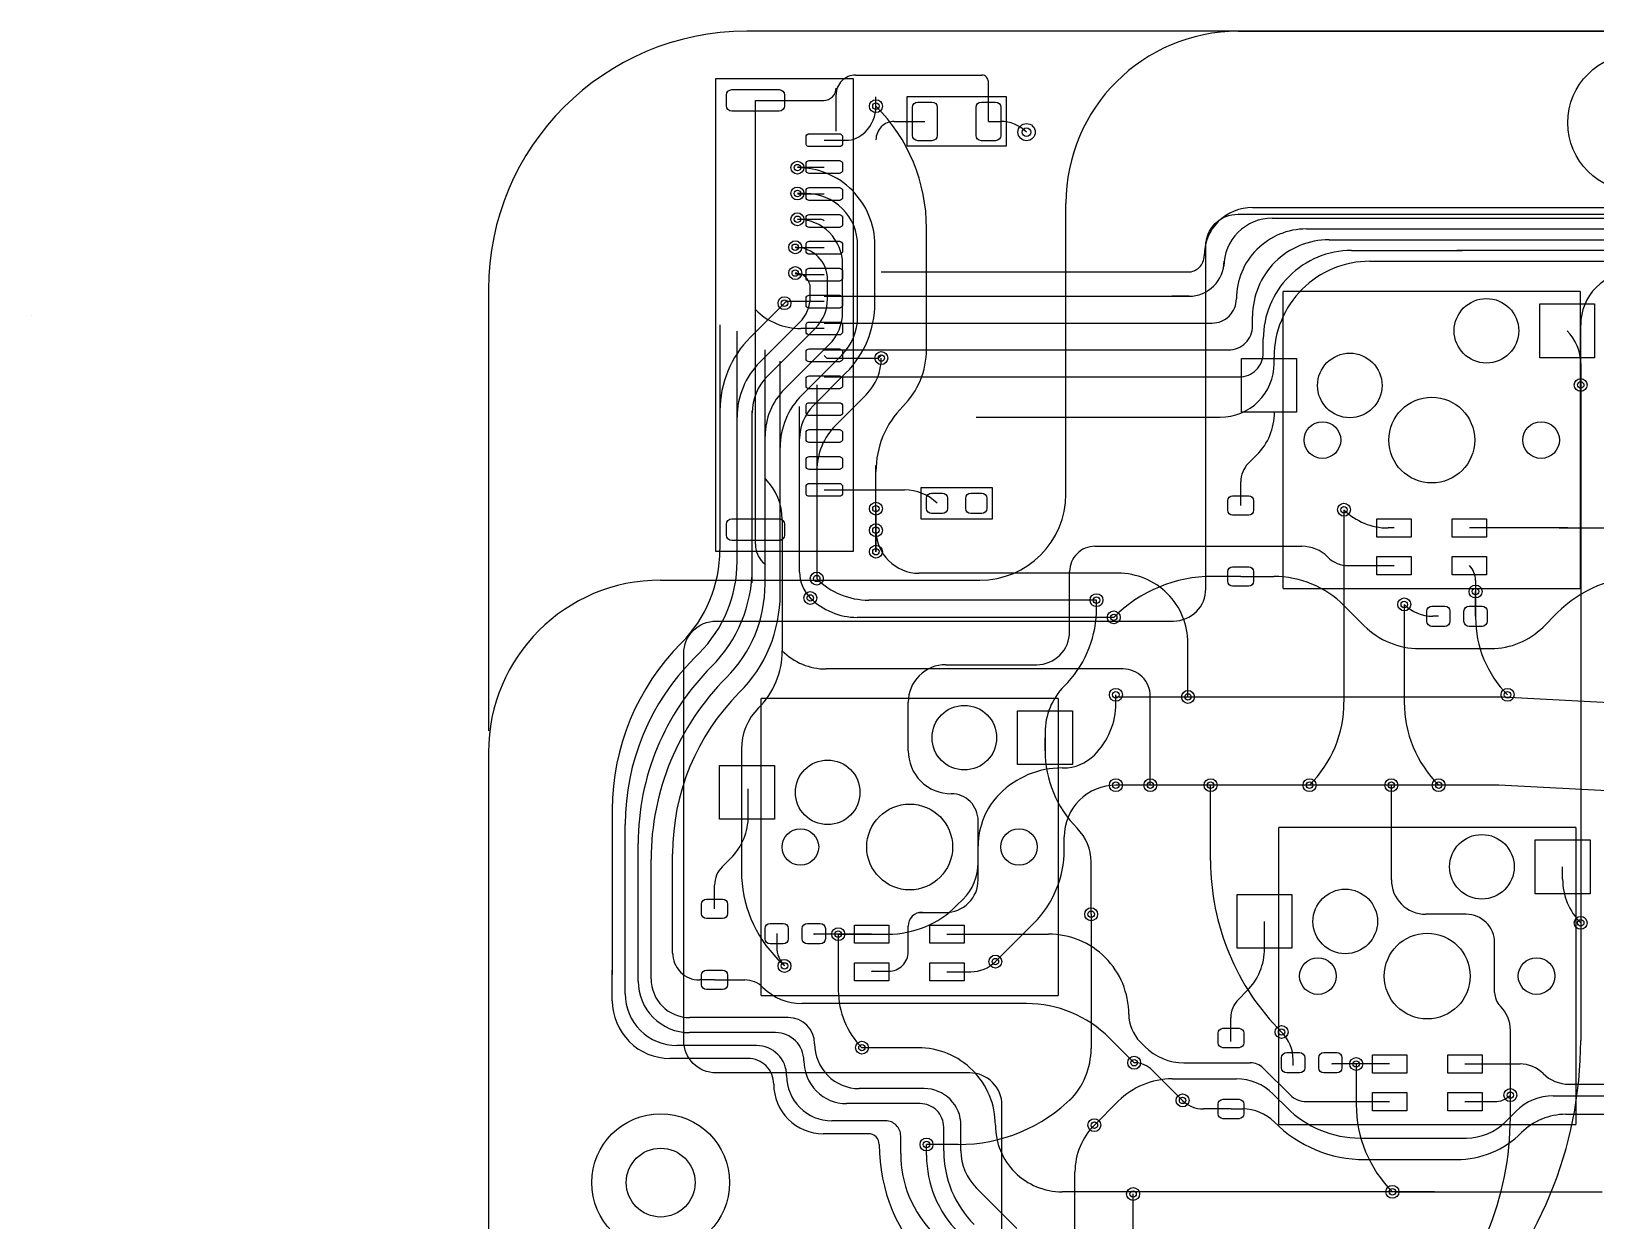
# Model space of a CAD drawing. Header units: millimetres. Extents: x -180 to 205, y -360 to 140.
# Drawn here: x -180 to -107.3, y 72.9 to 128.2 of the extents above; entities that cross this region are included whole.
import ezdxf

# ---------------------------------------------------------------- set-up
doc = ezdxf.new("R2010")
doc.units = ezdxf.units.MM
for name, color, linetype, lineweight, true_color in [('bordo2', 176, 'Continuous', 25, 0x000080), ('bordo3', 86, 'Continuous', 25, 0x108001), ('livello 1', 216, 'Continuous', 25, 0x800080), ('livello 2', 1, 'Continuous', 25, 0xff0000), ('livello 3', 30, 'Continuous', 25, 0xff7f00), ('livello 4', 136, 'Continuous', 25, 0x008080)]:
    doc.layers.add(name, color=color, linetype=linetype, lineweight=lineweight, true_color=true_color)

msp = doc.modelspace()

# ---------------------------------------------------------------- linework, layer by layer
at = {"layer": 'bordo2'}
for p, q in [((-180, 115), (-180, 115)), ((-158.754, 94.68), (-158.754, -3.866))]:
    msp.add_line(p, q, dxfattribs=at)
at = {"layer": 'bordo2', "flags": 128}
for points in [[(-82.21, 128.187), (-146.754, 128.187)], [(-158.754, 116.187), (-158.754, 95.68)]]:
    msp.add_lwpolyline(points, dxfattribs=at)
at = {"layer": 'bordo2'}
msp.add_arc((-146.754, 116.187), 12, 90, 180, dxfattribs=at)
at = {"layer": 'bordo3'}
for p, q in [((-123.921, 128.187), (-86.871, 128.187)), ((-131.921, 106.68), (-131.921, 120.187)), ((-158.754, 94.68), (-158.754, -3.866))]:
    msp.add_line(p, q, dxfattribs=at)
at = {"layer": 'bordo3', "flags": 128}
msp.add_lwpolyline([(-139.526, 27.649), (-139.526, 55.177, -0.414214), (-138.026, 56.677), (-136.394, 56.677, 0.414214), (-134.894, 58.177), (-134.894, 78.278, 0.414214), (-136.394, 79.778), (-148.182, 79.778, -0.414214), (-149.682, 81.278), (-149.682, 99.277, -0.414214), (-148.182, 100.777), (-126.921, 100.777, 0.414214), (-125.421, 102.277), (-125.421, 118.187, -0.414214), (-123.921, 119.687), (-86.871, 119.687, -0.414214), (-85.371, 118.187), (-85.371, 95.179, 0.39896), (-83.95, 93.681), (-13.062, 89.966)], format="xyb", dxfattribs=at)
msp.add_lwpolyline([(-150.754, 102.68), (-135.921, 102.68)], dxfattribs=at)
at = {"layer": 'bordo3'}
for centre, radius in [((-105.396, 123.937), 3.2), ((-150.754, 74.68), 3.2), ((-150.754, 74.68), 1.6)]:
    msp.add_circle(centre, radius, dxfattribs=at)
for centre, radius, start, end in [((-123.921, 120.187), 8, 90, 180), ((-135.921, 106.68), 4, 270, 0), ((-150.754, 94.68), 8, 90, 180)]:
    msp.add_arc(centre, radius, start, end, dxfattribs=at)
at = {"layer": 'livello 1', "color": 163, "true_color": 0x4d7fc4, "flags": 128}
for points in [[(-138.4, 119.034, 0.198912), (-140.75, 124.707)], [(-140.8, 118.25, 0.414214), (-144.4, 121.85)], [(-141.6, 118.231, 0.414214), (-144.019, 120.65)], [(-142.3, 117.35, 0.414214), (-144.4, 119.45)], [(-143, 116.65, 0.414214), (-144.5, 118.15)], [(-143.8, 116.25, 0.414214), (-144.5, 116.95)], [(-144.295, 114.655, 0.198924), (-143.8, 115.85)], [(-143.566, 114.384, 0.198912), (-143, 115.75)], [(-142.936, 113.614, 0.198912), (-142.3, 115.15)], [(-142.342, 113.131, 0.198914), (-141.6, 114.923)], [(-142.143, 112.306, 0.198912), (-140.8, 115.55)], [(-108, 112.744, 0.198913), (-108.631, 114.268)], [(-146.586, 113.964, 0.198913), (-148, 110.55)], [(-146.139, 112.811, 0.198918), (-147.2, 110.25)], [(-141.207, 111.293, 0.198913), (-140.5, 113)], [(-139.5, 110.75, 0.198912), (-138.4, 113.406)], [(-145.793, 112.157, 0.198913), (-146.5, 110.45)], [(-145, 111.55, 0.198912), (-145.9, 109.377)], [(-144.194, 111.28, 0.198912), (-145.2, 108.85)], [(-143.667, 110.783, 0.198912), (-144.3, 109.255)], [(-139.5, 110.75, 0.198913), (-140.75, 107.732)], [(-142.616, 109.884, 0.198912), (-143.5, 107.75)], [(-123.05, 108.5, 0.198913), (-122.231, 110.477)], [(-123.446, 108.104, 0.198928), (-123.8, 107.25)], [(-119, 105.95, 0.198912), (-116.954, 105.103)], [(-149.8, 99.75, 0.198912), (-148, 104.096)], [(-130.577, 104.25, 0.414214), (-131.75, 103.077)], [(-119.75, 103.75, 0.198912), (-120.957, 104.25)], [(-148.968, 99.282, 0.198916), (-147.2, 103.55)], [(-148.4, 98.65, 0.198912), (-146.5, 103.237)], [(-119.75, 103.75, 0.198912), (-118.791, 103.353)], [(-112.887, 102.668, 0.198912), (-113.171, 103.353)], [(-144.3, 103.057, 0.198912), (-143.8, 101.85)], [(-125.113, 102.85, 0.198912), (-129.7, 100.95)], [(-119, 101.5, 0.198912), (-122.259, 102.85)], [(-105, 102.85, 0.198916), (-109.097, 101.153)], [(-147.7, 98.15, 0.198912), (-145.9, 102.496)], [(-147.1, 97.45, 0.198912), (-145.2, 102.037)], [(-132, 97.75, 0.186907), (-130.502, 101.148)], [(-130.5, 101.75, 0.19918), (-130.502, 101.744)], [(-116.2, 101.55, 0.198912), (-114.872, 101)], [(-118.061, 100.561, 0.198918), (-115.5, 99.5)], [(-112.164, 99.5, 0.198912), (-109.75, 100.5)], [(-149.8, 99.75, 0.198912), (-153, 92.024)], [(-133.281, 98.75, 0.414214), (-131.75, 100.281)], [(-149.2, 99.05, 0.198912), (-152.4, 91.324)], [(-148.4, 98.65, 0.198912), (-151.8, 90.442)], [(-147.7, 98.15, 0.198912), (-151.2, 89.7)], [(-137.5, 98.75, 0.414214), (-139.25, 97)], [(-147.1, 97.45, 0.198913), (-150.2, 89.966)], [(-132, 97.75, 0.198913), (-132.892, 95.597)], [(-139.25, 94.75, 0.414214), (-137.25, 92.75)], [(-132.892, 94.752, 0.198913), (-131.4, 91.15)], [(-136, 91.5, 0.414214), (-137.25, 92.75)], [(-147.5, 89.75, 0.198913), (-146.681, 91.727)], [(-130.75, 89.581, 0.198912), (-131.4, 91.15)], [(-147.896, 89.354, 0.198928), (-148.25, 88.5)], [(-137.518, 87.232, 0.414214), (-136, 88.75)], [(-108.842, 88.783, 0.198914), (-108, 86.75)], [(-138.598, 87.25, 0.414214), (-139.25, 86.598)], [(-143.637, 86.25, 0.414214), (-143.612, 86.225)], [(-129, 82.5, 0.414214), (-132.725, 86.225)], [(-150.2, 85.35, 0.414214), (-148.95, 84.1)], [(-145.362, 85.625, 0.198931), (-145, 84.75)], [(-140.16, 84.5, 0.414214), (-139.25, 85.41)], [(-123.511, 83.589, 0.198913), (-122.692, 85.566)], [(-140.925, 84.5, 0.414214), (-140.95, 84.475)], [(-136.347, 84.475, 0.198927), (-135.2, 84.95)], [(-151.8, 84.04, 0.198902), (-151.1, 82.35)], [(-151.2, 84.15, 0.414214), (-149.4, 82.35)], [(-146, 83.75, 0.198913), (-146.845, 84.1)], [(-146, 83.75, 0.198913), (-144.189, 83)], [(-153, 83.128, 0.414214), (-150.321, 80.45)], [(-152.4, 83.45, 0.414214), (-150, 81.05)], [(-129.909, 81.409, 0.198912), (-133.75, 83)], [(-123.907, 83.193, 0.198919), (-124.261, 82.339)], [(-151.1, 82.35, 0.198911), (-149.41, 81.65)], [(-143.6, 81.127, 0.41419), (-144.823, 82.35)], [(-129, 82.5, 0.198902), (-128.47, 81.22)], [(-144.1, 80.337, 0.414214), (-145.413, 81.65)], [(-121.362, 80.377, 0.198911), (-121.901, 81.678)], [(-144.9, 79.65, 0.414214), (-146.3, 81.05)], [(-143.6, 81.127, 0.414214), (-141.523, 79.05)], [(-135.2, 77.35, 0.414214), (-138.8, 80.95)], [(-128.25, 81, 0.198913), (-126.439, 80.25)], [(-145.5, 79.25, 0.414214), (-146.7, 80.45)], [(-144.1, 80.337, 0.414214), (-142.113, 78.35)], [(-122.75, 80, 0.198915), (-123.354, 80.25)], [(-119.569, 80.217, 0.414214), (-119.544, 80.192)], [(-109.75, 79.75, 0.198916), (-110.817, 80.192)], [(-145.5, 79.25, 0.414214), (-143.2, 76.95)], [(-144.9, 79.65, 0.414214), (-142.8, 77.55)], [(-126.982, 79.5, 0.198918), (-129.488, 78.462)], [(-122.293, 78.793, 0.198913), (-124, 79.5)], [(-109.75, 79.75, 0.198912), (-108.543, 79.25)], [(-137.3, 78.55, 0.198912), (-138.507, 79.05)], [(-136.8, 77.343, 0.198912), (-137.3, 78.55)], [(-121.505, 78.755, 0.198909), (-120.75, 78.442)], [(-112.002, 78.442, 0.198915), (-111.27, 78.745)], [(-109.278, 78.713, 0.19891), (-111, 78)], [(-137.6, 77.25, 0.414214), (-138.7, 78.35)], [(-126.5, 78.5, 0.198913), (-125.534, 78.1)], [(-122.25, 77.5, 0.198912), (-123.698, 78.1)], [(-121.664, 78.164, 0.198913), (-118.25, 76.75)], [(-108.692, 77.852, 0.198914), (-110.75, 77)], [(-139.6, 76.85, 0.414214), (-140.3, 77.55)], [(-135.2, 77.35, 0.414214), (-132.1, 74.25)], [(-122.25, 77.5, 0.198913), (-118.025, 75.75)], [(-113.311, 76.75, 0.198913), (-111.5, 77.5)], [(-140.6, 76.45, 0.414214), (-141.1, 76.95)], [(-140.6, 76.45, 0.198915), (-138.266, 70.816)], [(-113.768, 75.75, 0.198913), (-110.75, 77)], [(-139.6, 76.029, 0.198909), (-138.059, 72.309)], [(-138.4, 75.95, 0.198908), (-136.915, 72.365)], [(-137.6, 76.15, 0.198913), (-136.186, 72.736)], [(-136.8, 76.15, 0.198913), (-136.093, 74.443)]]:
    msp.add_lwpolyline(points, format="xyb", dxfattribs=at)
for points in [[(-144.019, 120.65), (-144.4, 120.65)], [(-138.4, 113.406), (-138.4, 119.034)], [(-141.6, 114.923), (-141.6, 118.231)], [(-140.8, 115.55), (-140.8, 118.25)], [(-142.3, 115.15), (-142.3, 117.35)], [(-143, 115.75), (-143, 116.65)], [(-143.8, 115.85), (-143.8, 116.25)], [(-145, 115.55), (-146.586, 113.964)], [(-109.906, 113.018), (-109.906, 115.518), (-107.356, 115.518), (-107.356, 113.018), (-109.906, 113.018)], [(-148, 114.55), (-148, 104.096)], [(-147.2, 103.55), (-147.2, 114.25)], [(-146.139, 112.811), (-144.295, 114.655)], [(-145.793, 112.157), (-143.566, 114.384)], [(-145, 111.55), (-142.936, 113.614)], [(-145.9, 102.496), (-145.9, 113.377)], [(-145.2, 102.037), (-145.2, 112.85)], [(-143.062, 112.412), (-142.342, 113.131)], [(-123.756, 110.478), (-123.756, 112.978), (-121.206, 112.978), (-121.206, 110.478), (-123.756, 110.478)], [(-108, 112.744), (-108, 111.75)], [(-143.062, 112.412), (-144.194, 111.28)], [(-143.667, 110.783), (-142.143, 112.306)], [(-143.5, 111.75), (-143.5, 102.75)], [(-141.207, 111.293), (-142.616, 109.884)], [(-146.5, 110.45), (-146.5, 110.55)], [(-144.3, 103.057), (-144.3, 110.75)], [(-146.5, 102.55), (-146.5, 110.45)], [(-144.3, 106.75), (-144.3, 109.255)], [(-123.446, 108.104), (-123.05, 108.5)], [(-140.75, 104), (-140.75, 107.732)], [(-123.8, 106.15), (-123.8, 107.25)], [(-146.5, 103.237), (-146.5, 106.55)], [(-123.425, 106.6), (-123.339, 106.583), (-123.266, 106.534), (-123.217, 106.461), (-123.2, 106.375), (-123.2, 105.925), (-123.217, 105.839), (-123.266, 105.766), (-123.339, 105.717), (-123.425, 105.7), (-124.175, 105.7), (-124.261, 105.717), (-124.334, 105.766), (-124.383, 105.839), (-124.4, 105.925), (-124.4, 106.375), (-124.383, 106.461), (-124.334, 106.534), (-124.261, 106.583), (-124.175, 106.6), (-123.425, 106.6)], [(-117.471, 104.678), (-117.471, 105.528), (-115.871, 105.528), (-115.871, 104.678), (-117.471, 104.678)], [(-113.971, 104.678), (-113.971, 105.528), (-112.371, 105.528), (-112.371, 104.678), (-113.971, 104.678)], [(-116.671, 105.103), (-116.954, 105.103)], [(-109.75, 105.103), (-113.171, 105.103)], [(-109, 105.103), (-109.75, 105.103)], [(-108.601, 105.103), (-109, 105.103)], [(-109, 105.103), (-103.558, 105.103)], [(-130.577, 104.25), (-123.5, 104.25)], [(-124.586, 104.25), (-123.5, 104.25)], [(-123.5, 104.25), (-120.957, 104.25)], [(-123.425, 103.3), (-123.339, 103.283), (-123.266, 103.234), (-123.217, 103.161), (-123.2, 103.075), (-123.2, 102.625), (-123.217, 102.539), (-123.266, 102.466), (-123.339, 102.417), (-123.425, 102.4), (-124.175, 102.4), (-124.261, 102.417), (-124.334, 102.466), (-124.383, 102.539), (-124.4, 102.625), (-124.4, 103.075), (-124.383, 103.161), (-124.334, 103.234), (-124.261, 103.283), (-124.175, 103.3), (-123.425, 103.3)], [(-118.791, 103.353), (-116.671, 103.353)], [(-117.471, 102.928), (-117.471, 103.778), (-115.871, 103.778), (-115.871, 102.928), (-117.471, 102.928)], [(-113.971, 102.928), (-113.971, 103.778), (-112.371, 103.778), (-112.371, 102.928), (-113.971, 102.928)], [(-131.75, 100.281), (-131.75, 103.077)], [(-123.8, 102.85), (-125.113, 102.85)], [(-123.8, 102.85), (-122.259, 102.85)], [(-112.887, 102.668), (-112.887, 102.15)], [(-112.887, 101), (-112.887, 102.15)], [(-130.502, 101.148), (-130.502, 101.744)], [(-119, 101.5), (-118.061, 100.561)], [(-114.075, 100.762), (-114.093, 100.672), (-114.145, 100.595), (-114.222, 100.543), (-114.312, 100.525), (-114.912, 100.525), (-115.003, 100.543), (-115.08, 100.595), (-115.132, 100.672), (-115.15, 100.762), (-115.15, 101.237), (-115.132, 101.328), (-115.08, 101.405), (-115.003, 101.457), (-114.912, 101.475), (-114.312, 101.475), (-114.222, 101.457), (-114.145, 101.405), (-114.093, 101.328), (-114.075, 101.237), (-114.075, 100.762)], [(-112.35, 100.762), (-112.368, 100.672), (-112.42, 100.595), (-112.497, 100.543), (-112.587, 100.525), (-113.187, 100.525), (-113.278, 100.543), (-113.355, 100.595), (-113.407, 100.672), (-113.425, 100.762), (-113.425, 101.237), (-113.407, 101.328), (-113.355, 101.405), (-113.278, 101.457), (-113.187, 101.475), (-112.587, 101.475), (-112.497, 101.457), (-112.42, 101.405), (-112.368, 101.328), (-112.35, 101.237), (-112.35, 100.762)], [(-109.75, 100.5), (-109.097, 101.153)], [(-114.612, 101), (-114.872, 101)], [(-149.2, 99.05), (-148.968, 99.282)], [(-115.5, 99.5), (-112.164, 99.5)], [(-137.5, 98.75), (-133.281, 98.75)], [(-139.25, 94.75), (-139.25, 97)], [(-129.6, 97.251), (-111.639, 97.251)], [(-111.639, 97.251), (-93.8, 96.316)], [(-134.167, 94.107), (-134.167, 96.607), (-131.617, 96.607), (-131.617, 94.107), (-134.167, 94.107)], [(-132.892, 95.597), (-132.892, 95.357)], [(-132.892, 94.752), (-132.892, 95.357)], [(-132.892, 95.357), (-132.892, 94.653)], [(-148.017, 91.567), (-148.017, 94.067), (-145.467, 94.067), (-145.467, 91.567), (-148.017, 91.567)], [(-111.8, 93.15), (-129.6, 93.15)], [(-84.8, 91.735), (-111.8, 93.15)], [(-146.681, 91.727), (-146.681, 92.978)], [(-153, 92.024), (-153, 84.35)], [(-152.4, 83.45), (-152.4, 91.324)], [(-136, 88.75), (-136, 91.5)], [(-151.8, 85.15), (-151.8, 90.442)], [(-110.117, 88.107), (-110.117, 90.607), (-107.567, 90.607), (-107.567, 88.107), (-110.117, 88.107)], [(-151.2, 84.15), (-151.2, 89.7)], [(-150.2, 85.35), (-150.2, 89.966)], [(-147.896, 89.354), (-147.5, 89.75)], [(-130.75, 87.15), (-130.75, 89.581)], [(-108.842, 88.783), (-108.842, 89.357)], [(-148.25, 87.4), (-148.25, 88.5)], [(-123.967, 85.567), (-123.967, 88.067), (-121.417, 88.067), (-121.417, 85.567), (-123.967, 85.567)], [(-147.875, 87.85), (-147.789, 87.833), (-147.716, 87.784), (-147.667, 87.711), (-147.65, 87.625), (-147.65, 87.175), (-147.667, 87.089), (-147.716, 87.016), (-147.789, 86.967), (-147.875, 86.95), (-148.625, 86.95), (-148.711, 86.967), (-148.784, 87.016), (-148.833, 87.089), (-148.85, 87.175), (-148.85, 87.625), (-148.833, 87.711), (-148.784, 87.784), (-148.711, 87.833), (-148.625, 87.85), (-147.875, 87.85)], [(-144.825, 86.012), (-144.843, 85.922), (-144.895, 85.845), (-144.972, 85.793), (-145.062, 85.775), (-145.662, 85.775), (-145.753, 85.793), (-145.83, 85.845), (-145.882, 85.922), (-145.9, 86.012), (-145.9, 86.487), (-145.882, 86.578), (-145.83, 86.655), (-145.753, 86.707), (-145.662, 86.725), (-145.062, 86.725), (-144.972, 86.707), (-144.895, 86.655), (-144.843, 86.578), (-144.825, 86.487), (-144.825, 86.012)], [(-143.1, 86.012), (-143.118, 85.922), (-143.17, 85.845), (-143.247, 85.793), (-143.337, 85.775), (-143.937, 85.775), (-144.028, 85.793), (-144.105, 85.845), (-144.157, 85.922), (-144.175, 86.012), (-144.175, 86.487), (-144.157, 86.578), (-144.105, 86.655), (-144.028, 86.707), (-143.937, 86.725), (-143.337, 86.725), (-143.247, 86.707), (-143.17, 86.655), (-143.118, 86.578), (-143.1, 86.487), (-143.1, 86.012)], [(-140.15, 86.65), (-140.15, 85.8), (-141.75, 85.8), (-141.75, 86.65), (-140.15, 86.65)], [(-139.25, 85.41), (-139.25, 86.598)], [(-138.75, 87.232), (-137.518, 87.232)], [(-136.65, 86.65), (-136.65, 85.8), (-138.25, 85.8), (-138.25, 86.65), (-136.65, 86.65)], [(-122.692, 85.566), (-122.692, 86.817)], [(-145.362, 86.25), (-145.362, 85.625)], [(-140.95, 86.225), (-143.612, 86.225)], [(-137.45, 86.225), (-132.725, 86.225)], [(-151.8, 85.15), (-151.8, 85.35)], [(-151.8, 84.04), (-151.8, 85.15)], [(-153, 84.35), (-153, 84.55)], [(-153, 83.128), (-153, 84.35)], [(-147.875, 84.55), (-147.789, 84.533), (-147.716, 84.484), (-147.667, 84.411), (-147.65, 84.325), (-147.65, 83.875), (-147.667, 83.789), (-147.716, 83.716), (-147.789, 83.667), (-147.875, 83.65), (-148.625, 83.65), (-148.711, 83.667), (-148.784, 83.716), (-148.833, 83.789), (-148.85, 83.875), (-148.85, 84.325), (-148.833, 84.411), (-148.784, 84.484), (-148.711, 84.533), (-148.625, 84.55), (-147.875, 84.55)], [(-140.15, 84.9), (-140.15, 84.05), (-141.75, 84.05), (-141.75, 84.9), (-140.15, 84.9)], [(-140.925, 84.5), (-140.16, 84.5)], [(-136.65, 84.9), (-136.65, 84.05), (-138.25, 84.05), (-138.25, 84.9), (-136.65, 84.9)], [(-137.45, 84.475), (-136.347, 84.475)], [(-148.25, 84.1), (-148.95, 84.1)], [(-148.25, 84.1), (-146.845, 84.1)], [(-133.75, 83), (-144.189, 83)], [(-123.907, 83.193), (-123.511, 83.589)], [(-144.823, 82.35), (-149.4, 82.35)], [(-124.261, 81.239), (-124.261, 82.339)], [(-145.413, 81.65), (-149.41, 81.65)], [(-123.875, 81.85), (-123.789, 81.833), (-123.716, 81.784), (-123.667, 81.711), (-123.65, 81.625), (-123.65, 81.175), (-123.667, 81.089), (-123.716, 81.016), (-123.789, 80.967), (-123.875, 80.95), (-124.625, 80.95), (-124.711, 80.967), (-124.784, 81.016), (-124.833, 81.089), (-124.85, 81.175), (-124.85, 81.625), (-124.833, 81.711), (-124.784, 81.784), (-124.711, 81.833), (-124.625, 81.85), (-123.875, 81.85)], [(-146.3, 81.05), (-150, 81.05)], [(-138.8, 80.95), (-141.4, 80.95)], [(-128.75, 80.25), (-129.909, 81.409)], [(-128.47, 81.22), (-128.25, 81)], [(-120.825, 80.012), (-120.843, 79.922), (-120.895, 79.845), (-120.972, 79.793), (-121.062, 79.775), (-121.662, 79.775), (-121.753, 79.793), (-121.83, 79.845), (-121.882, 79.922), (-121.9, 80.012), (-121.9, 80.487), (-121.882, 80.578), (-121.83, 80.655), (-121.753, 80.707), (-121.662, 80.725), (-121.062, 80.725), (-120.972, 80.707), (-120.895, 80.655), (-120.843, 80.578), (-120.825, 80.487), (-120.825, 80.012)], [(-119.1, 80.012), (-119.118, 79.922), (-119.17, 79.845), (-119.247, 79.793), (-119.337, 79.775), (-119.937, 79.775), (-120.028, 79.793), (-120.105, 79.845), (-120.157, 79.922), (-120.175, 80.012), (-120.175, 80.487), (-120.157, 80.578), (-120.105, 80.655), (-120.028, 80.707), (-119.937, 80.725), (-119.337, 80.725), (-119.247, 80.707), (-119.17, 80.655), (-119.118, 80.578), (-119.1, 80.487), (-119.1, 80.012)], [(-147.6, 80.45), (-150.321, 80.45)], [(-146.7, 80.45), (-147.6, 80.45)], [(-126.439, 80.25), (-123.354, 80.25)], [(-122.75, 80), (-121.505, 78.755)], [(-121.362, 80.123), (-121.362, 80.377)], [(-116.882, 80.192), (-119.544, 80.192)], [(-116.082, 80.617), (-116.082, 79.767), (-117.682, 79.767), (-117.682, 80.617), (-116.082, 80.617)], [(-112.582, 80.617), (-112.582, 79.767), (-114.182, 79.767), (-114.182, 80.617), (-112.582, 80.617)], [(-113.382, 80.192), (-110.817, 80.192)], [(-126.982, 79.5), (-124, 79.5)], [(-108.543, 79.25), (-99.957, 79.25)], [(-138.507, 79.05), (-141.523, 79.05)], [(-123.875, 78.55), (-123.789, 78.533), (-123.716, 78.484), (-123.667, 78.411), (-123.65, 78.325), (-123.65, 77.875), (-123.667, 77.789), (-123.716, 77.716), (-123.789, 77.667), (-123.875, 77.65), (-124.625, 77.65), (-124.711, 77.667), (-124.784, 77.716), (-124.833, 77.789), (-124.85, 77.875), (-124.85, 78.325), (-124.833, 78.411), (-124.784, 78.484), (-124.711, 78.533), (-124.625, 78.55), (-123.875, 78.55)], [(-122.293, 78.793), (-122.25, 78.75)], [(-122.25, 78.75), (-121.664, 78.164)], [(-116.082, 78.867), (-116.082, 78.017), (-117.682, 78.017), (-117.682, 78.867), (-116.082, 78.867)], [(-112.582, 78.867), (-112.582, 78.017), (-114.182, 78.017), (-114.182, 78.867), (-112.582, 78.867)], [(-109.278, 78.713), (-100.586, 78.713)], [(-138.7, 78.35), (-142.113, 78.35)], [(-130.6, 77.35), (-129.488, 78.462)], [(-124.25, 78.1), (-125.534, 78.1)], [(-124.25, 78.1), (-123.698, 78.1)], [(-120.75, 78.442), (-116.882, 78.442)], [(-113.382, 78.442), (-112.002, 78.442)], [(-111.5, 77.5), (-111, 78)], [(-108.692, 77.852), (-101.086, 77.852)], [(-140.3, 77.55), (-142.8, 77.55)], [(-137.6, 76.15), (-137.6, 77.25)], [(-136.8, 76.15), (-136.8, 77.343)], [(-141.2, 76.95), (-143.2, 76.95)], [(-141.1, 76.95), (-141.2, 76.95)], [(-139.6, 76.029), (-139.6, 76.85)], [(-138.4, 75.95), (-138.4, 76.45)], [(-118.25, 76.75), (-113.311, 76.75)], [(-118.025, 75.75), (-113.768, 75.75)], [(-134.2, 72.55), (-136.093, 74.443)], [(-126.8, 74.25), (-132.1, 74.25)], [(-126.8, 74.25), (-128.759, 74.25)], [(-114.8, 74.25), (-126.8, 74.25)], [(-116.593, 74.25), (-114.8, 74.25)], [(-114.8, 74.25), (-107, 74.25)]]:
    msp.add_lwpolyline(points, dxfattribs=at)
at = {"layer": 'livello 1', "color": 7, "true_color": 0xececec}
for centre, radius in [((-140.75, 124.707), 0.3), ((-133.75, 123.5), 0.4), ((-144.4, 121.85), 0.3), ((-144.4, 120.65), 0.3), ((-144.4, 119.45), 0.3), ((-144.5, 118.15), 0.3), ((-144.5, 116.95), 0.3), ((-145, 115.55), 0.3), ((-140.5, 113), 0.3), ((-108, 111.75), 0.3), ((-140.75, 106), 0.3), ((-119, 105.95), 0.3), ((-140.75, 105), 0.3), ((-140.75, 104), 0.3), ((-143.5, 102.75), 0.3), ((-143.8, 101.85), 0.3), ((-130.5, 101.75), 0.3), ((-116.2, 101.55), 0.3), ((-112.887, 102.15), 0.3), ((-129.7, 100.95), 0.3), ((-129.6, 97.35), 0.3), ((-126.25, 97.251), 0.3), ((-111.4, 97.35), 0.3), ((-129.6, 93.15), 0.3), ((-128, 93.15), 0.3), ((-125.2, 93.15), 0.3), ((-120.6, 93.15), 0.3), ((-116.8, 93.15), 0.3), ((-114.6, 93.15), 0.3), ((-130.75, 87.15), 0.3), ((-142.5, 86.225), 0.3), ((-108, 86.75), 0.3), ((-135.2, 84.95), 0.3), ((-145, 84.75), 0.3), ((-121.901, 81.678), 0.3), ((-141.4, 80.95), 0.3), ((-128.75, 80.25), 0.3), ((-118.432, 80.192), 0.3), ((-126.5, 78.5), 0.3), ((-111.27, 78.745), 0.3), ((-130.6, 77.35), 0.3), ((-138.4, 76.45), 0.3), ((-128.8, 74.15), 0.3), ((-116.75, 74.25), 0.3)]:
    msp.add_circle(centre, radius, dxfattribs=at)
at = {"layer": 'livello 1', "color": 7}
for centre, radius in [((-140.75, 124.707), 0.15), ((-133.75, 123.5), 0.2), ((-144.4, 121.85), 0.15), ((-144.4, 120.65), 0.15), ((-144.4, 119.45), 0.15), ((-144.5, 118.15), 0.15), ((-144.5, 116.95), 0.15), ((-145, 115.55), 0.15), ((-112.381, 114.268), 1.5), ((-140.5, 113), 0.15), ((-118.731, 111.728), 1.5), ((-108, 111.75), 0.15), ((-114.921, 109.188), 1.994), ((-120.001, 109.188), 0.851), ((-109.841, 109.188), 0.851), ((-140.75, 106), 0.15), ((-119, 105.95), 0.15), ((-140.75, 105), 0.15), ((-140.75, 104), 0.15), ((-143.5, 102.75), 0.15), ((-143.8, 101.85), 0.15), ((-130.5, 101.75), 0.15), ((-112.887, 102.15), 0.15), ((-129.7, 100.95), 0.15), ((-116.2, 101.55), 0.15), ((-129.6, 97.35), 0.15), ((-111.4, 97.35), 0.15), ((-136.642, 95.357), 1.5), ((-126.25, 97.251), 0.15), ((-142.992, 92.817), 1.5), ((-129.6, 93.15), 0.15), ((-128, 93.15), 0.15), ((-125.2, 93.15), 0.15), ((-120.6, 93.15), 0.15), ((-116.8, 93.15), 0.15), ((-114.6, 93.15), 0.15), ((-139.182, 90.277), 1.994), ((-144.262, 90.277), 0.851), ((-134.102, 90.277), 0.851), ((-112.592, 89.357), 1.5), ((-118.942, 86.817), 1.5), ((-130.75, 87.15), 0.15), ((-108, 86.75), 0.15), ((-142.5, 86.225), 0.15), ((-115.132, 84.277), 1.994), ((-135.2, 84.95), 0.15), ((-120.212, 84.277), 0.851), ((-110.052, 84.277), 0.851), ((-145, 84.75), 0.15), ((-121.901, 81.678), 0.15), ((-141.4, 80.95), 0.15), ((-128.75, 80.25), 0.15), ((-118.432, 80.192), 0.15), ((-126.5, 78.5), 0.15), ((-111.27, 78.745), 0.15), ((-130.6, 77.35), 0.15), ((-138.4, 76.45), 0.15), ((-128.8, 74.15), 0.15), ((-116.75, 74.25), 0.15)]:
    msp.add_circle(centre, radius, dxfattribs=at)
at = {"layer": 'livello 2', "color": 22, "true_color": 0xc83434, "flags": 128}
for points in [[(-141.7, 126.15, 0.414214), (-142.6, 125.25)], [(-135.525, 125.848, 0.414214), (-135.827, 126.15)], [(-143.175, 124.975, 0.414214), (-142.6, 125.55)], [(-141.25, 123.5, 0.198912), (-140.75, 124.707)], [(-140.5, 123.75, 0.198915), (-140.75, 123.146)], [(-139.896, 124, 0.198915), (-140.5, 123.75)], [(-133.75, 123.5, 0.198912), (-134.957, 124)], [(-142.155, 123.125, 0.198911), (-141.25, 123.5)], [(-144.34, 121.875, 0.198936), (-144.4, 121.85)], [(-144.4, 120.65, 0.199188), (-144.34, 120.625)], [(-123.25, 120, 0.414214), (-125.5, 117.75)], [(-143.15, 119.375, 0.198918), (-143.331, 119.45)], [(-122.336, 119.5, 0.414214), (-124.586, 117.25)], [(-120.75, 119, 0.414214), (-124, 115.75)], [(-119.696, 118.5, 0.414214), (-123.25, 114.946)], [(-144.5, 118.15, 0.198936), (-144.44, 118.125)], [(-118.646, 118, 0.414214), (-122.75, 113.896)], [(-126.25, 117, 0.414214), (-125.5, 117.75)], [(-126.197, 115.875, 0.414214), (-124.572, 117.5)], [(-117.799, 117.5, 0.414214), (-122.25, 113.049)], [(-144.5, 116.95, 0.198918), (-144.319, 116.875)], [(-105.55, 117, 0.414214), (-108, 114.55)], [(-144.819, 115.625, 0.198918), (-145, 115.55)], [(-125.125, 114.625, 0.414214), (-124, 115.75)], [(-146.35, 115.25, 0.198912), (-144.238, 114.375)], [(-124.375, 113.375, 0.414214), (-123.25, 114.5)], [(-124.75, 110.25, 0.414214), (-122.25, 112.75)], [(-123.875, 112.125, 0.414214), (-122.75, 113.25)], [(-145.104, 105.5, 0.198911), (-145.885, 107.385)], [(-137.912, 106.25, 0.198913), (-139.421, 106.875)], [(-140.75, 105, 0.414214), (-138.75, 103)], [(-146.35, 104.345, 0.198913), (-146, 103.5)], [(-143.5, 102.75, 0.198912), (-141.086, 101.75)], [(-126.25, 99.75, 0.414214), (-129.5, 103)], [(-143.8, 101.85, 0.198912), (-141.627, 100.95)], [(-112.887, 100.941, 0.198912), (-111.4, 97.35)], [(-146.2, 96.75, 0.198911), (-145.104, 99.395)], [(-145.104, 99.395, 0.198905), (-143.065, 98.55)], [(-128, 97.281, 0.414214), (-129.269, 98.55)], [(-146.2, 96.75, 0.198913), (-147, 94.819)], [(-130.6, 94.55, 0.198912), (-129.6, 96.964)], [(-120.6, 93.15, 0.198912), (-119, 97.013)], [(-116.2, 97.013, 0.198912), (-114.6, 93.15)], [(-132.048, 93.95, 0.198912), (-130.6, 94.55)], [(-132.103, 93.95, 0.198912), (-135, 92.75)], [(-129.6, 93.15, 0.414214), (-132, 90.75)], [(-135, 92.75, 0.198912), (-136, 90.336)], [(-133.414, 86.736, 0.198913), (-132, 90.15)], [(-136.707, 87.843, 0.198913), (-136, 89.55)], [(-125.2, 89.642, 0.19891), (-121.901, 81.678)], [(-147, 89.15, 0.198916), (-145.303, 85.053)], [(-116.8, 88.75, 0.414214), (-115.2, 87.15)], [(-140.199, 86.225, 0.198912), (-137, 87.55)], [(-112, 85.831, 0.414214), (-113.319, 87.15)], [(-142.5, 83.606, 0.198912), (-141.4, 80.95)], [(-112, 83.516, 0.198936), (-111.741, 82.891)], [(-111.27, 81.753, 0.198912), (-111.741, 82.891)], [(-131.75, 78.5, 0.198912), (-130.75, 80.914)], [(-113.5, 68, 0.198912), (-108, 81.278)], [(-127.896, 79.896, 0.198928), (-128.75, 80.25)], [(-136.927, 76.45, 0.198912), (-131.605, 78.655)], [(-118.432, 78.31, 0.198909), (-116.75, 74.25)], [(-130.6, 77.35, 0.198912), (-131.5, 75.177)], [(-115.4, 67.75, 0.198912), (-111.27, 77.721)]]:
    msp.add_lwpolyline(points, format="xyb", dxfattribs=at)
for points in [[(-141.7, 126.15), (-135.827, 126.15)], [(-135.525, 124), (-135.525, 125.848)], [(-145.25, 125.475), (-145.154, 125.456), (-145.073, 125.402), (-145.019, 125.321), (-145, 125.225), (-145, 124.725), (-145.019, 124.629), (-145.073, 124.548), (-145.154, 124.494), (-145.25, 124.475), (-147.45, 124.475), (-147.546, 124.494), (-147.627, 124.548), (-147.681, 124.629), (-147.7, 124.725), (-147.7, 125.225), (-147.681, 125.321), (-147.627, 125.402), (-147.546, 125.456), (-147.45, 125.475), (-145.25, 125.475)], [(-142.6, 123.55), (-142.6, 125.25)], [(-140.75, 124.707), (-140.75, 125.146)], [(-146.35, 124.975), (-143.175, 124.975)], [(-146.35, 115.25), (-146.35, 124.975)], [(-139.05, 124.65), (-139.031, 124.746), (-138.977, 124.827), (-138.896, 124.881), (-138.8, 124.9), (-138.15, 124.9), (-138.054, 124.881), (-137.973, 124.827), (-137.919, 124.746), (-137.9, 124.65), (-137.9, 123.35), (-137.919, 123.254), (-137.973, 123.173), (-138.054, 123.119), (-138.15, 123.1), (-138.8, 123.1), (-138.896, 123.119), (-138.977, 123.173), (-139.031, 123.254), (-139.05, 123.35), (-139.05, 124.65)], [(-136.1, 124.65), (-136.081, 124.746), (-136.027, 124.827), (-135.946, 124.881), (-135.85, 124.9), (-135.2, 124.9), (-135.104, 124.881), (-135.023, 124.827), (-134.969, 124.746), (-134.95, 124.65), (-134.95, 123.35), (-134.969, 123.254), (-135.023, 123.173), (-135.104, 123.119), (-135.2, 123.1), (-135.85, 123.1), (-135.946, 123.119), (-136.027, 123.173), (-136.081, 123.254), (-136.1, 123.35), (-136.1, 124.65)], [(-139.896, 124), (-138.475, 124)], [(-135.525, 124), (-134.957, 124)], [(-142.45, 123.425), (-142.393, 123.414), (-142.344, 123.381), (-142.311, 123.332), (-142.3, 123.275), (-142.3, 122.975), (-142.311, 122.918), (-142.344, 122.869), (-142.393, 122.836), (-142.45, 122.825), (-143.85, 122.825), (-143.907, 122.836), (-143.956, 122.869), (-143.989, 122.918), (-144, 122.975), (-144, 123.275), (-143.989, 123.332), (-143.956, 123.381), (-143.907, 123.414), (-143.85, 123.425), (-142.45, 123.425)], [(-143.15, 123.125), (-142.155, 123.125)], [(-142.45, 122.175), (-142.393, 122.164), (-142.344, 122.131), (-142.311, 122.082), (-142.3, 122.025), (-142.3, 121.725), (-142.311, 121.668), (-142.344, 121.619), (-142.393, 121.586), (-142.45, 121.575), (-143.85, 121.575), (-143.907, 121.586), (-143.956, 121.619), (-143.989, 121.668), (-144, 121.725), (-144, 122.025), (-143.989, 122.082), (-143.956, 122.131), (-143.907, 122.164), (-143.85, 122.175), (-142.45, 122.175)], [(-144.34, 121.875), (-143.15, 121.875)], [(-142.45, 120.925), (-142.393, 120.914), (-142.344, 120.881), (-142.311, 120.832), (-142.3, 120.775), (-142.3, 120.475), (-142.311, 120.418), (-142.344, 120.369), (-142.393, 120.336), (-142.45, 120.325), (-143.85, 120.325), (-143.907, 120.336), (-143.956, 120.369), (-143.989, 120.418), (-144, 120.475), (-144, 120.775), (-143.989, 120.832), (-143.956, 120.881), (-143.907, 120.914), (-143.85, 120.925), (-142.45, 120.925)], [(-144.34, 120.625), (-143.15, 120.625)], [(-123.25, 120), (-114.6, 120)], [(-114.6, 120), (-114.597, 120.002)], [(-114.6, 120), (-114, 120)], [(-114.597, 120.002), (-87.7, 120.002)], [(-144.4, 119.45), (-143.331, 119.45)], [(-142.45, 119.675), (-142.393, 119.664), (-142.344, 119.631), (-142.311, 119.582), (-142.3, 119.525), (-142.3, 119.225), (-142.311, 119.168), (-142.344, 119.119), (-142.393, 119.086), (-142.45, 119.075), (-143.85, 119.075), (-143.907, 119.086), (-143.956, 119.119), (-143.989, 119.168), (-144, 119.225), (-144, 119.525), (-143.989, 119.582), (-143.956, 119.631), (-143.907, 119.664), (-143.85, 119.675), (-142.45, 119.675)], [(-122.336, 119.5), (-113.9, 119.5)], [(-113.9, 119.5), (-113.75, 119.5)], [(-113.9, 119.5), (-89.707, 119.5)], [(-120.75, 119), (-98.75, 119)], [(-119.696, 118.5), (-88.25, 118.5)], [(-143.15, 118.125), (-144.44, 118.125)], [(-142.45, 118.425), (-142.393, 118.414), (-142.344, 118.381), (-142.311, 118.332), (-142.3, 118.275), (-142.3, 117.975), (-142.311, 117.918), (-142.344, 117.869), (-142.393, 117.836), (-142.45, 117.825), (-143.85, 117.825), (-143.907, 117.836), (-143.956, 117.869), (-143.989, 117.918), (-144, 117.975), (-144, 118.275), (-143.989, 118.332), (-143.956, 118.381), (-143.907, 118.414), (-143.85, 118.425), (-142.45, 118.425)], [(-118.646, 118), (-113.75, 118)], [(-88.533, 118), (-113.75, 118)], [(-113.75, 118), (-113.5, 118)], [(-142.45, 117.175), (-142.393, 117.164), (-142.344, 117.131), (-142.311, 117.082), (-142.3, 117.025), (-142.3, 116.725), (-142.311, 116.668), (-142.344, 116.619), (-142.393, 116.586), (-142.45, 116.575), (-143.85, 116.575), (-143.907, 116.586), (-143.956, 116.619), (-143.989, 116.668), (-144, 116.725), (-144, 117.025), (-143.989, 117.082), (-143.956, 117.131), (-143.907, 117.164), (-143.85, 117.175), (-142.45, 117.175)], [(-117.799, 117.5), (-105.5, 117.5)], [(-143.15, 116.875), (-144.319, 116.875)], [(-140.5, 117), (-126.25, 117)], [(-143.15, 115.625), (-144.819, 115.625)], [(-142.45, 115.925), (-142.393, 115.914), (-142.344, 115.881), (-142.311, 115.832), (-142.3, 115.775), (-142.3, 115.475), (-142.311, 115.418), (-142.344, 115.369), (-142.393, 115.336), (-142.45, 115.325), (-143.85, 115.325), (-143.907, 115.336), (-143.956, 115.369), (-143.989, 115.418), (-144, 115.475), (-144, 115.775), (-143.989, 115.832), (-143.956, 115.881), (-143.907, 115.914), (-143.85, 115.925), (-142.45, 115.925)], [(-143.15, 115.875), (-127, 115.875)], [(-126.197, 115.875), (-127, 115.875)], [(-127, 115.875), (-126.125, 115.875)], [(-146.35, 104.345), (-146.35, 115.25)], [(-123.25, 114.5), (-123.25, 114.946)], [(-143.15, 114.375), (-144.238, 114.375)], [(-142.45, 114.675), (-142.393, 114.664), (-142.344, 114.631), (-142.311, 114.582), (-142.3, 114.525), (-142.3, 114.225), (-142.311, 114.168), (-142.344, 114.119), (-142.393, 114.086), (-142.45, 114.075), (-143.85, 114.075), (-143.907, 114.086), (-143.956, 114.119), (-143.989, 114.168), (-144, 114.225), (-144, 114.525), (-143.989, 114.582), (-143.956, 114.631), (-143.907, 114.664), (-143.85, 114.675), (-142.45, 114.675)], [(-143.15, 114.625), (-125.125, 114.625)], [(-108, 111.75), (-108, 114.55)], [(-142.45, 113.425), (-142.393, 113.414), (-142.344, 113.381), (-142.311, 113.332), (-142.3, 113.275), (-142.3, 112.975), (-142.311, 112.918), (-142.344, 112.869), (-142.393, 112.836), (-142.45, 112.825), (-143.85, 112.825), (-143.907, 112.836), (-143.956, 112.869), (-143.989, 112.918), (-144, 112.975), (-144, 113.275), (-143.989, 113.332), (-143.956, 113.381), (-143.907, 113.414), (-143.85, 113.425), (-142.45, 113.425)], [(-122.75, 113.25), (-122.75, 113.896)], [(-143.15, 113.375), (-124.375, 113.375)], [(-143.15, 113.125), (-143.025, 113)], [(-143.025, 113), (-140.625, 113)], [(-140.625, 113), (-140.5, 113.125)], [(-122.25, 112.75), (-122.25, 113.049)], [(-142.45, 112.175), (-142.393, 112.164), (-142.344, 112.131), (-142.311, 112.082), (-142.3, 112.025), (-142.3, 111.725), (-142.311, 111.668), (-142.344, 111.619), (-142.393, 111.586), (-142.45, 111.575), (-143.85, 111.575), (-143.907, 111.586), (-143.956, 111.619), (-143.989, 111.668), (-144, 111.725), (-144, 112.025), (-143.989, 112.082), (-143.956, 112.131), (-143.907, 112.164), (-143.85, 112.175), (-142.45, 112.175)], [(-143.15, 112.125), (-123.875, 112.125)], [(-108, 111.75), (-108, 86.75)], [(-142.45, 110.925), (-142.393, 110.914), (-142.344, 110.881), (-142.311, 110.832), (-142.3, 110.775), (-142.3, 110.475), (-142.311, 110.418), (-142.344, 110.369), (-142.393, 110.336), (-142.45, 110.325), (-143.85, 110.325), (-143.907, 110.336), (-143.956, 110.369), (-143.989, 110.418), (-144, 110.475), (-144, 110.775), (-143.989, 110.832), (-143.956, 110.881), (-143.907, 110.914), (-143.85, 110.925), (-142.45, 110.925)], [(-136.087, 110.25), (-124.75, 110.25)], [(-142.45, 109.675), (-142.393, 109.664), (-142.344, 109.631), (-142.311, 109.582), (-142.3, 109.525), (-142.3, 109.225), (-142.311, 109.168), (-142.344, 109.119), (-142.393, 109.086), (-142.45, 109.075), (-143.85, 109.075), (-143.907, 109.086), (-143.956, 109.119), (-143.989, 109.168), (-144, 109.225), (-144, 109.525), (-143.989, 109.582), (-143.956, 109.631), (-143.907, 109.664), (-143.85, 109.675), (-142.45, 109.675)], [(-142.45, 108.425), (-142.393, 108.414), (-142.344, 108.381), (-142.311, 108.332), (-142.3, 108.275), (-142.3, 107.975), (-142.311, 107.918), (-142.344, 107.869), (-142.393, 107.836), (-142.45, 107.825), (-143.85, 107.825), (-143.907, 107.836), (-143.956, 107.869), (-143.989, 107.918), (-144, 107.975), (-144, 108.275), (-143.989, 108.332), (-143.956, 108.381), (-143.907, 108.414), (-143.85, 108.425), (-142.45, 108.425)], [(-140.75, 105), (-140.75, 108)], [(-142.45, 107.175), (-142.393, 107.164), (-142.344, 107.131), (-142.311, 107.082), (-142.3, 107.025), (-142.3, 106.725), (-142.311, 106.668), (-142.344, 106.619), (-142.393, 106.586), (-142.45, 106.575), (-143.85, 106.575), (-143.907, 106.586), (-143.956, 106.619), (-143.989, 106.668), (-144, 106.725), (-144, 107.025), (-143.989, 107.082), (-143.956, 107.131), (-143.907, 107.164), (-143.85, 107.175), (-142.45, 107.175)], [(-143.15, 106.875), (-139.421, 106.875)], [(-138.4, 106.487), (-138.382, 106.578), (-138.33, 106.655), (-138.253, 106.707), (-138.162, 106.725), (-137.662, 106.725), (-137.572, 106.707), (-137.495, 106.655), (-137.443, 106.578), (-137.425, 106.487), (-137.425, 106.012), (-137.443, 105.922), (-137.495, 105.845), (-137.572, 105.793), (-137.662, 105.775), (-138.162, 105.775), (-138.253, 105.793), (-138.33, 105.845), (-138.382, 105.922), (-138.4, 106.012), (-138.4, 106.487)], [(-136.575, 106.487), (-136.557, 106.578), (-136.505, 106.655), (-136.428, 106.707), (-136.337, 106.725), (-135.837, 106.725), (-135.747, 106.707), (-135.67, 106.655), (-135.618, 106.578), (-135.6, 106.487), (-135.6, 106.012), (-135.618, 105.922), (-135.67, 105.845), (-135.747, 105.793), (-135.837, 105.775), (-136.337, 105.775), (-136.428, 105.793), (-136.505, 105.845), (-136.557, 105.922), (-136.575, 106.012), (-136.575, 106.487)], [(-145.25, 105.525), (-145.154, 105.506), (-145.073, 105.452), (-145.019, 105.371), (-145, 105.275), (-145, 104.775), (-145.019, 104.679), (-145.073, 104.598), (-145.154, 104.544), (-145.25, 104.525), (-147.45, 104.525), (-147.546, 104.544), (-147.627, 104.598), (-147.681, 104.679), (-147.7, 104.775), (-147.7, 105.275), (-147.681, 105.371), (-147.627, 105.452), (-147.546, 105.506), (-147.45, 105.525), (-145.25, 105.525)], [(-145.104, 105.5), (-145.104, 99.395)], [(-140.75, 106), (-140.75, 104)], [(-119, 105.95), (-119, 97.013)], [(-140.75, 104), (-140.75, 105)], [(-145.885, 103.385), (-146, 103.5)], [(-129.5, 103), (-138.75, 103)], [(-112.887, 102.15), (-112.887, 100.941)], [(-130.5, 101.75), (-141.086, 101.75)], [(-116.2, 101.55), (-116.2, 97.013)], [(-131.3, 100.95), (-141.627, 100.95)], [(-131.3, 100.95), (-132.7, 100.95)], [(-129.7, 100.95), (-131.3, 100.95)], [(-126.25, 97.251), (-126.25, 99.75)], [(-129.269, 98.55), (-143.065, 98.55)], [(-129.6, 96.964), (-129.6, 97.35)], [(-128, 93.15), (-128, 97.281)], [(-147, 94.819), (-147, 89.15)], [(-132.103, 93.95), (-132.048, 93.95)], [(-125.2, 89.642), (-125.2, 93.15)], [(-116.8, 88.75), (-116.8, 93.15)], [(-136, 89.55), (-136, 90.336)], [(-132, 90.15), (-132, 90.75)], [(-137, 87.55), (-136.707, 87.843)], [(-135.2, 84.95), (-133.414, 86.736)], [(-130.75, 87.15), (-130.75, 83.5)], [(-113.319, 87.15), (-115.2, 87.15)], [(-108, 86.75), (-108, 81.278)], [(-142.5, 86.225), (-140.199, 86.225)], [(-142.5, 86.225), (-142.5, 83.606)], [(-112, 83.516), (-112, 85.831)], [(-145.303, 85.053), (-145, 84.75)], [(-130.75, 83.5), (-130.75, 80.914)], [(-111.27, 78.745), (-111.27, 81.753)], [(-118.432, 80.192), (-118.432, 78.31)], [(-126.5, 78.5), (-127.896, 79.896)], [(-111.27, 77.721), (-111.27, 78.745)], [(-136.927, 76.45), (-138.4, 76.45)], [(-131.5, 71.35), (-131.5, 75.177)], [(-128.8, 67.578), (-128.8, 74.15)]]:
    msp.add_lwpolyline(points, dxfattribs=at)
at = {"layer": 'livello 2', "color": 7, "true_color": 0xececec}
for centre, radius in [((-140.75, 124.707), 0.3), ((-133.75, 123.5), 0.4), ((-144.4, 121.85), 0.3), ((-144.4, 120.65), 0.3), ((-144.4, 119.45), 0.3), ((-144.5, 118.15), 0.3), ((-144.5, 116.95), 0.3), ((-145, 115.55), 0.3), ((-140.5, 113), 0.3), ((-108, 111.75), 0.3), ((-140.75, 106), 0.3), ((-119, 105.95), 0.3), ((-140.75, 105), 0.3), ((-140.75, 104), 0.3), ((-143.5, 102.75), 0.3), ((-143.8, 101.85), 0.3), ((-130.5, 101.75), 0.3), ((-116.2, 101.55), 0.3), ((-112.887, 102.15), 0.3), ((-129.7, 100.95), 0.3), ((-129.6, 97.35), 0.3), ((-126.25, 97.251), 0.3), ((-111.4, 97.35), 0.3), ((-129.6, 93.15), 0.3), ((-128, 93.15), 0.3), ((-125.2, 93.15), 0.3), ((-120.6, 93.15), 0.3), ((-116.8, 93.15), 0.3), ((-114.6, 93.15), 0.3), ((-130.75, 87.15), 0.3), ((-142.5, 86.225), 0.3), ((-108, 86.75), 0.3), ((-135.2, 84.95), 0.3), ((-145, 84.75), 0.3), ((-121.901, 81.678), 0.3), ((-141.4, 80.95), 0.3), ((-128.75, 80.25), 0.3), ((-118.432, 80.192), 0.3), ((-126.5, 78.5), 0.3), ((-111.27, 78.745), 0.3), ((-130.6, 77.35), 0.3), ((-138.4, 76.45), 0.3), ((-128.8, 74.15), 0.3), ((-116.75, 74.25), 0.3)]:
    msp.add_circle(centre, radius, dxfattribs=at)
at = {"layer": 'livello 2', "color": 7}
for centre, radius in [((-140.75, 124.707), 0.15), ((-133.75, 123.5), 0.2), ((-144.4, 121.85), 0.15), ((-144.4, 120.65), 0.15), ((-144.4, 119.45), 0.15), ((-144.5, 118.15), 0.15), ((-144.5, 116.95), 0.15), ((-145, 115.55), 0.15), ((-112.381, 114.268), 1.5), ((-140.5, 113), 0.15), ((-118.731, 111.728), 1.5), ((-108, 111.75), 0.15), ((-114.921, 109.188), 1.994), ((-120.001, 109.188), 0.851), ((-109.841, 109.188), 0.851), ((-140.75, 106), 0.15), ((-119, 105.95), 0.15), ((-140.75, 105), 0.15), ((-140.75, 104), 0.15), ((-143.5, 102.75), 0.15), ((-143.8, 101.85), 0.15), ((-130.5, 101.75), 0.15), ((-112.887, 102.15), 0.15), ((-129.7, 100.95), 0.15), ((-116.2, 101.55), 0.15), ((-129.6, 97.35), 0.15), ((-111.4, 97.35), 0.15), ((-136.642, 95.357), 1.5), ((-126.25, 97.251), 0.15), ((-142.992, 92.817), 1.5), ((-129.6, 93.15), 0.15), ((-128, 93.15), 0.15), ((-125.2, 93.15), 0.15), ((-120.6, 93.15), 0.15), ((-116.8, 93.15), 0.15), ((-114.6, 93.15), 0.15), ((-139.182, 90.277), 1.994), ((-144.262, 90.277), 0.851), ((-134.102, 90.277), 0.851), ((-112.592, 89.357), 1.5), ((-118.942, 86.817), 1.5), ((-130.75, 87.15), 0.15), ((-108, 86.75), 0.15), ((-142.5, 86.225), 0.15), ((-115.132, 84.277), 1.994), ((-135.2, 84.95), 0.15), ((-120.212, 84.277), 0.851), ((-110.052, 84.277), 0.851), ((-145, 84.75), 0.15), ((-121.901, 81.678), 0.15), ((-141.4, 80.95), 0.15), ((-128.75, 80.25), 0.15), ((-118.432, 80.192), 0.15), ((-126.5, 78.5), 0.15), ((-111.27, 78.745), 0.15), ((-130.6, 77.35), 0.15), ((-138.4, 76.45), 0.15), ((-128.8, 74.15), 0.15), ((-116.75, 74.25), 0.15)]:
    msp.add_circle(centre, radius, dxfattribs=at)
at = {"layer": 'livello 3', "color": 6, "true_color": 0xff26e2, "flags": 128}
for points in [[(-141.8, 125.98), (-148.2, 125.98)], [(-148.2, 125.98), (-148.2, 104.02)], [(-141.8, 104.02), (-141.8, 125.98)], [(-139.3, 125.15), (-134.7, 125.15)], [(-139.3, 122.85), (-139.3, 125.15)], [(-134.7, 125.15), (-134.7, 122.85)], [(-134.7, 122.85), (-139.3, 122.85)], [(-138.65, 106.98), (-135.35, 106.98)], [(-138.65, 105.52), (-138.65, 106.98)], [(-135.35, 106.98), (-135.35, 105.52)], [(-135.35, 105.52), (-138.65, 105.52)], [(-148.2, 104.02), (-141.8, 104.02)]]:
    msp.add_lwpolyline(points, dxfattribs=at)
at = {"layer": 'livello 4', "color": 53, "true_color": 0xd8c852, "flags": 128}
for points in [[(-121.821, 102.288), (-121.821, 116.088)], [(-108.021, 116.088), (-121.821, 116.088)], [(-108.021, 116.088), (-108.021, 102.288)], [(-121.821, 102.288), (-108.021, 102.288)], [(-146.082, 83.377), (-146.082, 97.177)], [(-132.282, 97.177), (-146.082, 97.177)], [(-132.282, 97.177), (-132.282, 83.377)], [(-122.032, 77.377), (-122.032, 91.177)], [(-108.232, 91.177), (-122.032, 91.177)], [(-108.232, 91.177), (-108.232, 77.377)], [(-146.082, 83.377), (-132.282, 83.377)], [(-122.032, 77.377), (-108.232, 77.377)]]:
    msp.add_lwpolyline(points, dxfattribs=at)

doc.saveas('drawing.dxf')
